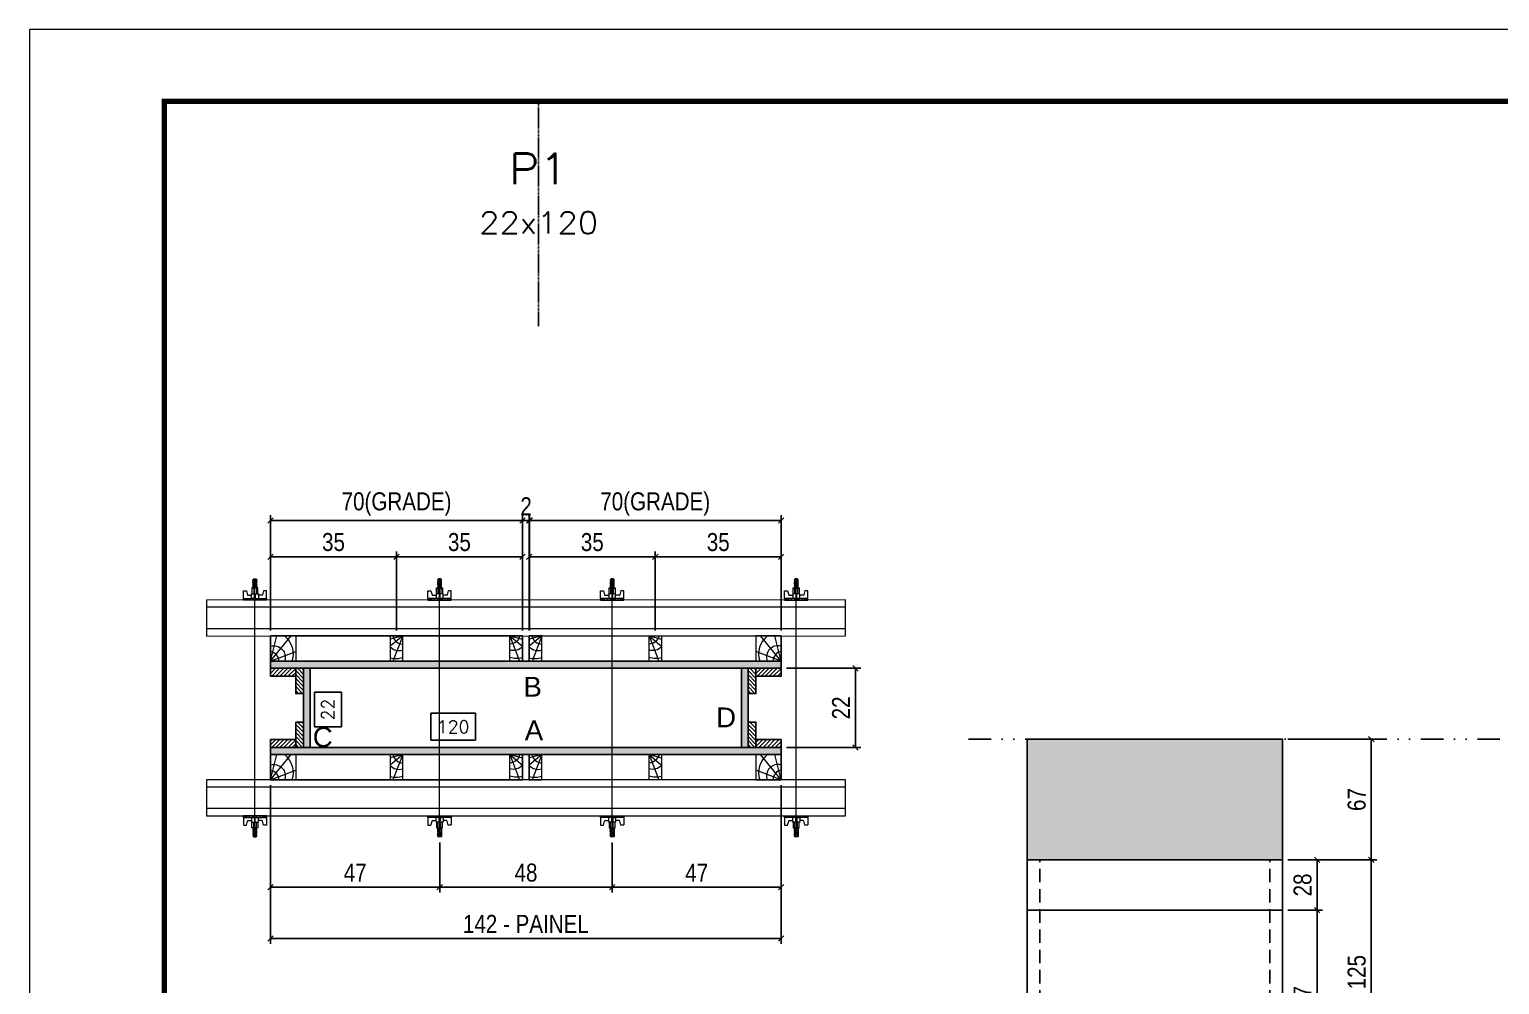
# Model space of a CAD drawing. Extents: x 14400 to 24104, y -21631 to 6985.
# Drawn here: x 16012 to 16830, y 5305 to 5836 of the extents above; entities that cross this region are included whole.
import ezdxf
from ezdxf.enums import TextEntityAlignment as Align

# ---------------------------------------------------------------- set-up
doc = ezdxf.new("R2010")
doc.units = 0
for name, pattern in [('DASHED', [0.75, 0.5, -0.25]), ('DIVIDE2', [0.625, 0.25, -0.125, 0, -0.125, 0, -0.125]), ('HIDDEN', [0.375, 0.25, -0.125])]:
    doc.linetypes.add(name, pattern=pattern)
for name, color, linetype in [('CHAPA', 1, 'Continuous'), ('COTA', 241, 'Continuous'), ('MEIO_PONT', 93, 'Continuous'), ('Nível', 160, 'Continuous'), ('Painéis', 200, 'Continuous'), ('SARR_2.2x7', 40, 'Continuous'), ('SARRAFO', 251, 'Continuous'), ('Texto de Titulo', 7, 'Continuous'), ('Texto Qtd Sarr', 242, 'Continuous'), ('TEXTO_GERAL', 7, 'Continuous')]:
    doc.layers.add(name, color=color, linetype=linetype)
for name, color, linetype, lineweight in [('Folhas', 255, 'Continuous', 9), ('Hachura', 251, 'Continuous', 9), ('Madeira', 126, 'Continuous', 18), ('Perfil Metálico', 224, 'Continuous', 18), ('SARRAFO DE PRESSAO', 251, 'DASHED', 9), ('Texto Seção', 7, 'Continuous', 15)]:
    doc.layers.add(name, color=color, linetype=linetype, lineweight=lineweight)
doc.styles.add('ARIAL', font='arial.ttf')
doc.styles.add('COTA TECNICA', font='techl___.ttf', dxfattribs={"height": 10})
doc.styles.add('COTA TECNICA 2X', font='techl___.ttf', dxfattribs={"height": 10})
doc.styles.add('ROMANS', font='romans.shx')
doc.dimstyles.new('PAINEL', dxfattribs={"dimtxt": 10, "dimasz": 3, "dimexe": 3, "dimexo": 3, "dimgap": 3, "dimtad": 1, "dimdec": 1, "dimzin": 12, "dimdsep": 46, "dimtxsty": 'COTA TECNICA', "dimblk1": 'OBLIQUE', "dimblk2": 'OBLIQUE', "dimsah": 1, "dimcen": 0.9, "dimclrd": 4, "dimclre": 4, "dimclrt": 240, "dimadec": 1, "dimazin": 3, "dimtfac": 1, "dimtdec": 1, "dimtmove": 0, "dimatfit": 3, "dimfxl": 1, "dimtolj": 1, "dimtzin": 12, "dimarcsym": 0})
doc.dimstyles.new('SECAO PILAR', dxfattribs={"dimtxt": 10, "dimasz": 3, "dimexe": 3, "dimexo": 3, "dimgap": 3, "dimtad": 1, "dimdec": 1, "dimlfac": 0.5, "dimzin": 12, "dimdsep": 46, "dimtxsty": 'COTA TECNICA 2X', "dimblk1": 'OBLIQUE', "dimblk2": 'OBLIQUE', "dimsah": 1, "dimcen": 0.9, "dimclrd": 256, "dimclre": 256, "dimclrt": 256, "dimadec": 1, "dimazin": 3, "dimtfac": 1, "dimtdec": 1, "dimtmove": 0, "dimatfit": 3, "dimfxl": 1, "dimtolj": 1, "dimtzin": 12, "dimarcsym": 0})
doc.dimstyles.new('SECÇÃO 2', dxfattribs={"dimtxt": 7, "dimasz": 6, "dimexe": 0.18, "dimexo": 2, "dimgap": -4, "dimtad": 3, "dimdec": 1, "dimlfac": 0.5, "dimzin": 12, "dimdsep": 46, "dimtxsty": 'ROMANS', "dimblk": 'ARCHTICK', "dimcen": 0.09, "dimse1": 1, "dimse2": 1, "dimsd1": 1, "dimsd2": 1, "dimclrd": 180, "dimclre": 5, "dimclrt": 1, "dimadec": 0, "dimazin": 3, "dimtfac": 1, "dimtdec": 1, "dimtofl": 0, "dimtmove": 0, "dimatfit": 3, "dimldrblk": 'ARCHTICK', "dimfxl": 1, "dimtolj": 1, "dimtzin": 0, "dimarcsym": 0})

# ---------------------------------------------------------------- blocks, each defined once
blk = doc.blocks.new('9999999999')
at = {"layer": 'Folhas'}
blk.add_lwpolyline([(98138.98, 34190.21), (99623.98, 34190.21), (99623.98, 35240.21), (98138.98, 35240.21)], close=True, dxfattribs=at)
at = {"layer": 'Folhas', "color": 30, "const_width": 3}
blk.add_lwpolyline([(98213.98, 34230.21), (99583.98, 34230.21), (99583.98, 35200.21), (98213.98, 35200.21)], close=True, dxfattribs=at)
blk = doc.blocks.new('*D599')
at = {"layer": 'COTA', "color": 180, "lineweight": -2, "transparency": 16777216}
for p, q in [((16185.53, 5467.64), (16170.53, 5467.64)), ((16170.53, 5467.64), (16170.53, 5448.31)), ((16185.53, 5448.31), (16185.53, 5467.64)), ((16170.53, 5448.31), (16185.53, 5448.31))]:
    blk.add_line(p, q, dxfattribs=at)
at = {"layer": 'Defpoints', "color": 0, "transparency": 16777216}
for p in [(16185.43, 5480.9), (16185.43, 5436.9), (16189.53, 5436.9)]:
    blk.add_point(p, dxfattribs=at)
at = {"layer": 'COTA', "color": 1, "transparency": 16777216, "insert": (16178.03, 5457.97), "char_height": 7, "attachment_point": 5, "rotation": 90, "style": 'ROMANS'}
blk.add_mtext('\\A1;22', dxfattribs=at)
blk = doc.blocks.new('_ArchTick')
at = {"color": 0, "linetype": 'ByBlock', "const_width": 0.15}
blk.add_lwpolyline([(-0.5, -0.5), (0.5, 0.5)], dxfattribs=at)
blk = doc.blocks.new('*D600')
at = {"layer": 'COTA', "color": 180, "lineweight": -2, "transparency": 16777216}
for p, q in [((16260.17, 5455.9), (16235.17, 5455.9)), ((16235.17, 5455.9), (16235.17, 5440.9)), ((16260.17, 5440.9), (16260.17, 5455.9)), ((16235.17, 5440.9), (16260.17, 5440.9))]:
    blk.add_line(p, q, dxfattribs=at)
at = {"layer": 'Defpoints', "color": 0, "transparency": 16777216}
for p in [(16168.11, 5436.9), (16408.11, 5436.9), (16408.11, 5436.9)]:
    blk.add_point(p, dxfattribs=at)
at = {"layer": 'COTA', "color": 1, "transparency": 16777216, "insert": (16247.67, 5448.4), "char_height": 7, "attachment_point": 5, "style": 'ROMANS'}
blk.add_mtext('\\A1;120', dxfattribs=at)
blk = doc.blocks.new('_Oblique')
at = {"color": 0, "linetype": 'ByBlock', "lineweight": -2}
blk.add_line((-0.5, -0.5), (0.5, 0.5), dxfattribs=at)
blk = doc.blocks.new('*D601')
at = {"layer": 'COTA', "lineweight": -2, "transparency": 16777216}
for p, q in [((16146.11, 5415.91), (16146.11, 5327.74)), ((16430.11, 5415.95), (16430.11, 5327.74)), ((16146.11, 5330.74), (16430.11, 5330.74))]:
    blk.add_line(p, q, dxfattribs=at)
at = {"layer": 'Defpoints', "color": 0, "transparency": 16777216}
for p in [(16146.11, 5418.91), (16430.11, 5418.95), (16430.11, 5330.74)]:
    blk.add_point(p, dxfattribs=at)
at = {"layer": 'COTA', "lineweight": -2, "transparency": 16777216, "xscale": 3, "yscale": 3, "zscale": 3, "rotation": 180}
blk.add_blockref('_Oblique', (16146.11, 5330.74), dxfattribs=at)
at = {"layer": 'COTA', "lineweight": -2, "transparency": 16777216, "xscale": 3, "yscale": 3, "zscale": 3}
blk.add_blockref('_Oblique', (16430.11, 5330.74), dxfattribs=at)
at = {"layer": 'COTA', "transparency": 16777216, "insert": (16288.11, 5338.81), "char_height": 10, "attachment_point": 5, "style": 'COTA TECNICA 2X'}
blk.add_mtext('\\A1;142 - PAINEL', dxfattribs=at)
blk = doc.blocks.new('*D602')
at = {"layer": 'COTA', "lineweight": -2, "transparency": 16777216}
for p, q in [((16146.11, 5415.9), (16146.11, 5356.16)), ((16240.18, 5384.13), (16240.18, 5356.16)), ((16146.11, 5359.16), (16240.18, 5359.16))]:
    blk.add_line(p, q, dxfattribs=at)
at = {"layer": 'Defpoints', "color": 0, "transparency": 16777216}
for p in [(16146.11, 5418.9), (16240.18, 5387.13), (16240.18, 5359.16)]:
    blk.add_point(p, dxfattribs=at)
at = {"layer": 'COTA', "lineweight": -2, "transparency": 16777216, "xscale": 3, "yscale": 3, "zscale": 3, "rotation": 180}
blk.add_blockref('_Oblique', (16146.11, 5359.16), dxfattribs=at)
at = {"layer": 'COTA', "lineweight": -2, "transparency": 16777216, "xscale": 3, "yscale": 3, "zscale": 3}
blk.add_blockref('_Oblique', (16240.18, 5359.16), dxfattribs=at)
at = {"layer": 'COTA', "transparency": 16777216, "insert": (16193.15, 5367.24), "char_height": 10, "attachment_point": 5, "style": 'COTA TECNICA 2X'}
blk.add_mtext('\\A1;47', dxfattribs=at)
blk = doc.blocks.new('*D603')
at = {"layer": 'COTA', "lineweight": -2, "transparency": 16777216}
for p, q in [((16430.11, 5415.9), (16430.11, 5356.16)), ((16336.18, 5384.13), (16336.18, 5356.16)), ((16336.18, 5359.16), (16430.11, 5359.16))]:
    blk.add_line(p, q, dxfattribs=at)
at = {"layer": 'Defpoints', "color": 0, "transparency": 16777216}
for p in [(16430.11, 5418.9), (16336.18, 5387.13), (16430.11, 5359.16)]:
    blk.add_point(p, dxfattribs=at)
at = {"layer": 'COTA', "lineweight": -2, "transparency": 16777216, "xscale": 3, "yscale": 3, "zscale": 3, "rotation": 180}
blk.add_blockref('_Oblique', (16336.18, 5359.16), dxfattribs=at)
at = {"layer": 'COTA', "lineweight": -2, "transparency": 16777216, "xscale": 3, "yscale": 3, "zscale": 3}
blk.add_blockref('_Oblique', (16430.11, 5359.16), dxfattribs=at)
at = {"layer": 'COTA', "transparency": 16777216, "insert": (16383.15, 5367.24), "char_height": 10, "attachment_point": 5, "style": 'COTA TECNICA 2X'}
blk.add_mtext('\\A1;47', dxfattribs=at)
blk = doc.blocks.new('C')
at = {"layer": 'Hachura', "color": 0}
for p, q in [((0, 3.22), (0, -3.22)), ((0.45, 3.22), (0, 3.22)), ((0.46, 3.16), (0, 3.16)), ((0.46, 3.05), (0, 3.05)), ((0.46, 2.88), (0, 2.88)), ((0, 2.75), (0, -1.16)), ((0.46, 2.65), (0, 2.65)), ((0.46, 2.23), (0, 2.23)), ((0.46, 1.51), (0, 1.51)), ((0.39, 0.49), (0.17, 0.49)), ((0.45, -3.23), (0.45, 3.22)), ((0.45, 3.22), (2.58, 3.22)), ((1.74, 0.97), (0.45, 0.97)), ((1.45, 0.1), (0.45, 0.1)), ((1.35, 1.94), (1.35, 0.96)), ((2.58, 2.39), (1.47, 2.09)), ((1.74, -0.97), (1.74, 0.97)), ((1.74, 0.97), (1.74, 0.84)), ((1.74, 0.97), (1.74, 0.84)), ((1.74, 0.84), (3.35, 0.84)), ((3.35, 0.45), (1.74, 0.45)), ((2.58, 3.22), (2.58, 2.39)), ((3.32, 0.84), (3.32, -0.84)), ((3.35, 0.84), (3.35, -0.84)), ((3.68, 0.45), (3.35, 0.45)), ((3.84, -0.52), (3.35, 0.45)), ((3.35, 0.06), (3.67, -0.57)), ((3.68, 0.45), (4.16, -0.52)), ((3.72, 0.5), (4.25, -0.57)), ((4.37, -0.55), (3.83, 0.53)), ((4.15, 0.45), (3.93, 0.45)), ((4.42, -0.52), (3.93, 0.45)), ((4.15, 0.45), (4.26, 0.45)), ((4.26, 0.45), (4.74, -0.52)), ((4.3, 0.5), (4.83, -0.57)), ((4.95, -0.55), (4.41, 0.53)), ((4.51, 0.45), (4.84, 0.45)), ((5, -0.52), (4.51, 0.45)), ((4.84, 0.45), (5.32, -0.52)), ((4.88, 0.5), (5.41, -0.57)), ((5.53, -0.55), (4.99, 0.53)), ((5.58, -0.52), (5.09, 0.45)), ((5.42, 0.45), (5.09, 0.45)), ((5.58, -0.52), (5.09, 0.45)), ((5.42, 0.45), (5.74, -0.19)), ((5.46, 0.5), (5.74, -0.07)), ((5.74, 0.19), (5.57, 0.53)), ((5.74, 0.32), (5.68, 0.45)), ((5.68, 0.45), (5.74, 0.45)), ((5.74, 0.45), (5.9, 0.29)), ((5.74, 0.45), (5.74, -0.52)), ((5.9, -0.36), (5.9, 0.29)), ((0.45, 0), (0, 0)), ((0.46, -1.52), (0, -1.52)), ((0.46, -2.23), (0, -2.23)), ((0.46, -2.65), (0, -2.65)), ((0.46, -2.88), (0, -2.88)), ((0.46, -3.05), (0, -3.05)), ((0.46, -3.16), (0, -3.16)), ((0, -3.22), (2.57, -3.22)), ((0.08, -0.48), (0.29, -0.48)), ((0.29, -0.48), (0.4, -0.48)), ((0.45, 0), (0.45, -0.97)), ((0.45, -0.16), (1.45, -0.16)), ((0.45, -0.65), (0.45, -0.32)), ((0.45, -3.23), (0.45, -0.65)), ((0.45, -0.97), (1.74, -0.97)), ((1.35, -1.94), (1.35, -0.97)), ((2.58, -2.39), (1.47, -2.1)), ((3.35, -0.32), (1.74, -0.32)), ((3.35, -0.84), (1.74, -0.84)), ((2.58, -3.23), (2.58, -2.39)), ((3.35, -0.07), (3.58, -0.52)), ((3.35, -0.52), (3.58, -0.52)), ((3.84, -0.52), (4.16, -0.52)), ((4.42, -0.52), (4.74, -0.52)), ((4.63, -0.52), (4.74, -0.52)), ((5, -0.52), (5.32, -0.52)), ((5.58, -0.52), (5.74, -0.52)), ((5.74, -0.52), (5.9, -0.36)), ((5.74, -0.52), (5.74, -0.52))]:
    blk.add_line(p, q, dxfattribs=at)
for centre, radius, start, end in [((1.52, 1.94), 0.161, 104.7436, 180), ((1.44, -0.03), 0.129, 272.695, 87.305), ((3.81, 0.39), 0.143, 25.5688, 154.4312), ((4.39, 0.39), 0.143, 25.5688, 154.4312), ((4.97, 0.39), 0.143, 25.5688, 154.4312), ((5.55, 0.39), 0.143, 25.5688, 154.4312), ((0.17, -0.37), 0.174, 221.744, 317.8592), ((1.52, -1.94), 0.161, 180, 255.2564), ((3.71, -0.4), 0.174, 222.1408, 318.256), ((4.29, -0.4), 0.174, 222.1408, 318.256), ((4.87, -0.4), 0.174, 222.1408, 318.256), ((5.45, -0.4), 0.174, 222.1408, 318.256), ((5.61, -0.4), 0.174, 317.8592, 318.256)]:
    blk.add_arc(centre, radius, start, end, dxfattribs=at)
blk = doc.blocks.new('*D604')
at = {"layer": 'COTA', "lineweight": -2, "transparency": 16777216}
for p, q in [((16240.18, 5384.13), (16240.18, 5356.16)), ((16336.18, 5384.13), (16336.18, 5356.16)), ((16240.18, 5359.16), (16336.18, 5359.16))]:
    blk.add_line(p, q, dxfattribs=at)
at = {"layer": 'Defpoints', "color": 0, "transparency": 16777216}
for p in [(16240.18, 5387.13), (16336.18, 5387.13), (16336.18, 5359.16)]:
    blk.add_point(p, dxfattribs=at)
at = {"layer": 'COTA', "lineweight": -2, "transparency": 16777216, "xscale": 3, "yscale": 3, "zscale": 3, "rotation": 180}
blk.add_blockref('_Oblique', (16240.18, 5359.16), dxfattribs=at)
at = {"layer": 'COTA', "lineweight": -2, "transparency": 16777216, "xscale": 3, "yscale": 3, "zscale": 3}
blk.add_blockref('_Oblique', (16336.18, 5359.16), dxfattribs=at)
at = {"layer": 'COTA', "transparency": 16777216, "insert": (16288.18, 5367.26), "char_height": 10, "attachment_point": 5, "style": 'COTA TECNICA 2X'}
blk.add_mtext('\\A1;48', dxfattribs=at)
blk = doc.blocks.new('*D605')
at = {"layer": 'COTA', "lineweight": -2, "transparency": 16777216}
for p, q in [((16290.01, 5501.9), (16290.01, 5545.83)), ((16360.11, 5501.9), (16360.11, 5545.83)), ((16290.01, 5542.83), (16360.11, 5542.83))]:
    blk.add_line(p, q, dxfattribs=at)
at = {"layer": 'Defpoints', "color": 0, "transparency": 16777216}
for p in [(16360.11, 5542.83), (16290.01, 5498.9), (16360.11, 5498.9)]:
    blk.add_point(p, dxfattribs=at)
at = {"layer": 'COTA', "lineweight": -2, "transparency": 16777216, "xscale": 3, "yscale": 3, "zscale": 3, "rotation": 180}
blk.add_blockref('_Oblique', (16290.01, 5542.83), dxfattribs=at)
at = {"layer": 'COTA', "lineweight": -2, "transparency": 16777216, "xscale": 3, "yscale": 3, "zscale": 3}
blk.add_blockref('_Oblique', (16360.11, 5542.83), dxfattribs=at)
at = {"layer": 'COTA', "transparency": 16777216, "insert": (16325.06, 5551.05), "char_height": 10, "attachment_point": 5, "style": 'COTA TECNICA 2X'}
blk.add_mtext('\\A1;35', dxfattribs=at)
blk = doc.blocks.new('*D606')
at = {"layer": 'COTA', "lineweight": -2, "transparency": 16777216}
for p, q in [((16360.11, 5501.9), (16360.11, 5545.83)), ((16430.11, 5501.9), (16430.11, 5545.83)), ((16360.11, 5542.83), (16430.11, 5542.83))]:
    blk.add_line(p, q, dxfattribs=at)
at = {"layer": 'Defpoints', "color": 0, "transparency": 16777216}
for p in [(16430.11, 5542.83), (16360.11, 5498.9), (16430.11, 5498.9)]:
    blk.add_point(p, dxfattribs=at)
at = {"layer": 'COTA', "lineweight": -2, "transparency": 16777216, "xscale": 3, "yscale": 3, "zscale": 3, "rotation": 180}
blk.add_blockref('_Oblique', (16360.11, 5542.83), dxfattribs=at)
at = {"layer": 'COTA', "lineweight": -2, "transparency": 16777216, "xscale": 3, "yscale": 3, "zscale": 3}
blk.add_blockref('_Oblique', (16430.11, 5542.83), dxfattribs=at)
at = {"layer": 'COTA', "transparency": 16777216, "insert": (16395.11, 5551.05), "char_height": 10, "attachment_point": 5, "style": 'COTA TECNICA 2X'}
blk.add_mtext('\\A1;35', dxfattribs=at)
blk = doc.blocks.new('*D607')
at = {"layer": 'COTA', "lineweight": -2, "transparency": 16777216}
for p, q in [((16290.01, 5501.9), (16290.01, 5566.02)), ((16430.11, 5563.02), (16290.01, 5563.02)), ((16430.11, 5501.9), (16430.11, 5566.02))]:
    blk.add_line(p, q, dxfattribs=at)
at = {"layer": 'Defpoints', "color": 0, "transparency": 16777216}
for p in [(16290.01, 5563.02), (16290.01, 5498.9), (16430.11, 5498.9)]:
    blk.add_point(p, dxfattribs=at)
at = {"layer": 'COTA', "lineweight": -2, "transparency": 16777216, "xscale": 3, "yscale": 3, "zscale": 3, "rotation": 180}
blk.add_blockref('_Oblique', (16290.01, 5563.02), dxfattribs=at)
at = {"layer": 'COTA', "lineweight": -2, "transparency": 16777216, "xscale": 3, "yscale": 3, "zscale": 3}
blk.add_blockref('_Oblique', (16430.11, 5563.02), dxfattribs=at)
at = {"layer": 'COTA', "transparency": 16777216, "insert": (16360.06, 5572.24), "char_height": 10, "attachment_point": 5, "style": 'COTA TECNICA 2X'}
blk.add_mtext('\\A1;70(GRADE)', dxfattribs=at)
blk = doc.blocks.new('*D608')
at = {"layer": 'COTA', "lineweight": -2, "transparency": 16777216}
for p, q in [((16433.12, 5480.9), (16474.42, 5480.9)), ((16471.42, 5436.9), (16471.42, 5480.9)), ((16433.11, 5436.9), (16474.42, 5436.9))]:
    blk.add_line(p, q, dxfattribs=at)
at = {"layer": 'Defpoints', "color": 0, "transparency": 16777216}
for p in [(16430.12, 5480.9), (16471.42, 5480.9), (16430.11, 5436.9)]:
    blk.add_point(p, dxfattribs=at)
at = {"layer": 'COTA', "lineweight": -2, "transparency": 16777216, "xscale": 3, "yscale": 3, "zscale": 3}
for p, rotation in [((16471.42, 5480.9), 90), ((16471.42, 5436.9), 270)]:
    blk.add_blockref('_Oblique', p, dxfattribs=dict(at, rotation=rotation))
at = {"layer": 'COTA', "transparency": 16777216, "insert": (16463.42, 5458.9), "char_height": 10, "attachment_point": 5, "rotation": 90, "style": 'COTA TECNICA 2X'}
blk.add_mtext('\\A1;22', dxfattribs=at)
blk = doc.blocks.new('PONTALETE')
at = {"layer": 'Madeira'}
for q in [(2.71, 7), (7, 5.76), (7, 1.74)]:
    blk.add_line((0, 0), q, dxfattribs=at)
blk.add_lwpolyline([(0, 0), (7, 0), (7, 7), (0, 7)], close=True, dxfattribs=at)
for centre, radius, start, end in [((2.04, 0.06), 6.23, 37.2818, 109.0913), ((1.09, 0.9), 3.19, 343.603, 109.9847), ((-0.21, -0.78), 3.09, 14.6322, 86.0383)]:
    blk.add_arc(centre, radius, start, end, dxfattribs=at)
blk = doc.blocks.new('MEIO PONTALETE')
at = {"layer": 'Madeira'}
for q in [(2.71, 7), (3.5, 2.88), (3.5, 0.87)]:
    blk.add_line((0, 0), q, dxfattribs=at)
blk.add_lwpolyline([(0, 0), (3.5, 0), (3.5, 7), (0, 7)], close=True, dxfattribs=at)
for centre, radius, start, end in [((2.04, 0.06), 6.23, 76.4499, 109.0913), ((1.09, 0.9), 3.19, 40.9063, 109.9847), ((-0.21, -0.78), 3.09, 14.6322, 86.0383)]:
    blk.add_arc(centre, radius, start, end, dxfattribs=at)
blk = doc.blocks.new('titulo1')
at = {"layer": 'Defpoints', "color": 252, "linetype": 'HIDDEN', "ltscale": 2}
blk.add_line((0, 0), (0, 125), dxfattribs=at)
at = {"layer": 'Defpoints', "style": 'ROMANS', "oblique": 15}
blk.add_attdef('FOLHA', text='', height=10, dxfattribs=at).set_placement((0, 15.58), align=Align.MIDDLE_CENTER)
at = {"layer": 'Texto Qtd Sarr', "color": 3, "style": 'ROMANS', "oblique": 15}
for tag, height, p in [('TITULO', 17, (0, 71.45)), ('SEÇÃO', 12, (0, 41.55))]:
    blk.add_attdef(tag, text='', height=height, dxfattribs=at).set_placement(p, align=Align.MIDDLE_CENTER)
blk = doc.blocks.new('*D609')
at = {"layer": 'COTA', "lineweight": -2, "transparency": 16777216}
for p, q in [((16216.11, 5501.9), (16216.11, 5545.83)), ((16286.21, 5501.9), (16286.21, 5545.83)), ((16286.21, 5542.83), (16216.11, 5542.83))]:
    blk.add_line(p, q, dxfattribs=at)
at = {"layer": 'Defpoints', "color": 0, "transparency": 16777216}
for p in [(16216.11, 5542.83), (16216.11, 5498.9), (16286.21, 5498.9)]:
    blk.add_point(p, dxfattribs=at)
at = {"layer": 'COTA', "lineweight": -2, "transparency": 16777216, "xscale": 3, "yscale": 3, "zscale": 3, "rotation": 180}
blk.add_blockref('_Oblique', (16216.11, 5542.83), dxfattribs=at)
at = {"layer": 'COTA', "lineweight": -2, "transparency": 16777216, "xscale": 3, "yscale": 3, "zscale": 3}
blk.add_blockref('_Oblique', (16286.21, 5542.83), dxfattribs=at)
at = {"layer": 'COTA', "transparency": 16777216, "insert": (16251.16, 5551.05), "char_height": 10, "attachment_point": 5, "style": 'COTA TECNICA 2X'}
blk.add_mtext('\\A1;35', dxfattribs=at)
blk = doc.blocks.new('*D610')
at = {"layer": 'COTA', "lineweight": -2, "transparency": 16777216}
for p, q in [((16146.11, 5501.9), (16146.11, 5545.83)), ((16216.11, 5501.9), (16216.11, 5545.83)), ((16216.11, 5542.83), (16146.11, 5542.83))]:
    blk.add_line(p, q, dxfattribs=at)
at = {"layer": 'Defpoints', "color": 0, "transparency": 16777216}
for p in [(16146.11, 5542.83), (16146.11, 5498.9), (16216.11, 5498.9)]:
    blk.add_point(p, dxfattribs=at)
at = {"layer": 'COTA', "lineweight": -2, "transparency": 16777216, "xscale": 3, "yscale": 3, "zscale": 3, "rotation": 180}
blk.add_blockref('_Oblique', (16146.11, 5542.83), dxfattribs=at)
at = {"layer": 'COTA', "lineweight": -2, "transparency": 16777216, "xscale": 3, "yscale": 3, "zscale": 3}
blk.add_blockref('_Oblique', (16216.11, 5542.83), dxfattribs=at)
at = {"layer": 'COTA', "transparency": 16777216, "insert": (16181.11, 5551.05), "char_height": 10, "attachment_point": 5, "style": 'COTA TECNICA 2X'}
blk.add_mtext('\\A1;35', dxfattribs=at)
blk = doc.blocks.new('*D611')
at = {"layer": 'COTA', "lineweight": -2, "transparency": 16777216}
for p, q in [((16146.12, 5501.9), (16146.12, 5566.02)), ((16146.12, 5563.02), (16286.21, 5563.02)), ((16286.21, 5501.9), (16286.21, 5566.02))]:
    blk.add_line(p, q, dxfattribs=at)
at = {"layer": 'Defpoints', "color": 0, "transparency": 16777216}
for p in [(16286.21, 5563.02), (16146.12, 5498.9), (16286.21, 5498.9)]:
    blk.add_point(p, dxfattribs=at)
at = {"layer": 'COTA', "lineweight": -2, "transparency": 16777216, "xscale": 3, "yscale": 3, "zscale": 3, "rotation": 180}
blk.add_blockref('_Oblique', (16146.12, 5563.02), dxfattribs=at)
at = {"layer": 'COTA', "lineweight": -2, "transparency": 16777216, "xscale": 3, "yscale": 3, "zscale": 3}
blk.add_blockref('_Oblique', (16286.21, 5563.02), dxfattribs=at)
at = {"layer": 'COTA', "transparency": 16777216, "insert": (16216.17, 5572.24), "char_height": 10, "attachment_point": 5, "style": 'COTA TECNICA 2X'}
blk.add_mtext('\\A1;70(GRADE)', dxfattribs=at)
blk = doc.blocks.new('*D620')
at = {"layer": 'COTA', "lineweight": -2, "transparency": 16777216}
for p, q in [((16286.21, 5563.02), (16283.21, 5563.02)), ((16286.21, 5501.9), (16286.21, 5566.02)), ((16286.21, 5563.02), (16290.21, 5563.02)), ((16290.21, 5501.9), (16290.21, 5566.02)), ((16290.21, 5563.02), (16293.21, 5563.02))]:
    blk.add_line(p, q, dxfattribs=at)
at = {"layer": 'Defpoints', "color": 0, "transparency": 16777216}
for p in [(16290.21, 5563.02), (16286.21, 5498.9), (16290.21, 5498.9)]:
    blk.add_point(p, dxfattribs=at)
at = {"layer": 'COTA', "lineweight": -2, "transparency": 16777216, "xscale": 3, "yscale": 3, "zscale": 3}
blk.add_blockref('_Oblique', (16286.21, 5563.02), dxfattribs=at)
at = {"layer": 'COTA', "lineweight": -2, "transparency": 16777216, "xscale": 3, "yscale": 3, "zscale": 3, "rotation": 180}
blk.add_blockref('_Oblique', (16290.21, 5563.02), dxfattribs=at)
at = {"layer": 'COTA', "transparency": 16777216, "insert": (16288.21, 5571.02), "char_height": 10, "attachment_point": 5, "style": 'COTA TECNICA 2X'}
blk.add_mtext('\\A1;2', dxfattribs=at)
blk = doc.blocks.new('*D623')
at = {"layer": 'COTA', "color": 4, "lineweight": -2, "transparency": 16777216}
for p, q in [((16712.01, 5374.44), (16761.37, 5374.44)), ((16758.37, 5249.44), (16758.37, 5374.44)), ((16712.01, 5249.44), (16761.37, 5249.44))]:
    blk.add_line(p, q, dxfattribs=at)
at = {"layer": 'Defpoints', "color": 0, "transparency": 16777216}
for p in [(16709.01, 5374.44), (16758.37, 5374.44), (16709.01, 5249.44)]:
    blk.add_point(p, dxfattribs=at)
at = {"layer": 'COTA', "color": 4, "lineweight": -2, "transparency": 16777216, "xscale": 3, "yscale": 3, "zscale": 3}
for p, rotation in [((16758.37, 5374.44), 90), ((16758.37, 5249.44), 270)]:
    blk.add_blockref('_Oblique', p, dxfattribs=dict(at, rotation=rotation))
at = {"layer": 'COTA', "color": 240, "transparency": 16777216, "insert": (16750.26, 5311.94), "char_height": 10, "attachment_point": 5, "rotation": 90, "style": 'COTA TECNICA'}
blk.add_mtext('\\A1;125', dxfattribs=at)
blk = doc.blocks.new('*D624')
at = {"layer": 'COTA', "color": 4, "lineweight": -2, "transparency": 16777216}
for p, q in [((16712.01, 5346.44), (16731.26, 5346.44)), ((16728.26, 5249.44), (16728.26, 5346.44)), ((16712.01, 5249.44), (16731.26, 5249.44))]:
    blk.add_line(p, q, dxfattribs=at)
at = {"layer": 'Defpoints', "color": 0, "transparency": 16777216}
for p in [(16709.01, 5346.44), (16728.26, 5346.44), (16709.01, 5249.44)]:
    blk.add_point(p, dxfattribs=at)
at = {"layer": 'COTA', "color": 4, "lineweight": -2, "transparency": 16777216, "xscale": 3, "yscale": 3, "zscale": 3}
for p, rotation in [((16728.26, 5346.44), 90), ((16728.26, 5249.44), 270)]:
    blk.add_blockref('_Oblique', p, dxfattribs=dict(at, rotation=rotation))
at = {"layer": 'COTA', "color": 240, "transparency": 16777216, "insert": (16720.16, 5297.94), "char_height": 10, "attachment_point": 5, "rotation": 90, "style": 'COTA TECNICA'}
blk.add_mtext('\\A1;97', dxfattribs=at)
blk = doc.blocks.new('*D625')
at = {"layer": 'COTA', "color": 4, "lineweight": -2, "transparency": 16777216}
for p, q in [((16712.01, 5374.44), (16731.26, 5374.44)), ((16728.26, 5346.44), (16728.26, 5374.44)), ((16712.01, 5346.44), (16731.26, 5346.44))]:
    blk.add_line(p, q, dxfattribs=at)
at = {"layer": 'Defpoints', "color": 0, "transparency": 16777216}
for p in [(16709.01, 5374.44), (16728.26, 5374.44), (16709.01, 5346.44)]:
    blk.add_point(p, dxfattribs=at)
at = {"layer": 'COTA', "color": 4, "lineweight": -2, "transparency": 16777216, "xscale": 3, "yscale": 3, "zscale": 3}
for p, rotation in [((16728.26, 5374.44), 90), ((16728.26, 5346.44), 270)]:
    blk.add_blockref('_Oblique', p, dxfattribs=dict(at, rotation=rotation))
at = {"layer": 'COTA', "color": 240, "transparency": 16777216, "insert": (16720.17, 5360.44), "char_height": 10, "attachment_point": 5, "rotation": 90, "style": 'COTA TECNICA'}
blk.add_mtext('\\A1;28', dxfattribs=at)
blk = doc.blocks.new('*D626')
at = {"layer": 'COTA', "color": 4, "lineweight": -2, "transparency": 16777216}
for p, q in [((16712.01, 5441.44), (16761.37, 5441.44)), ((16758.37, 5374.44), (16758.37, 5441.44)), ((16712.01, 5374.44), (16761.37, 5374.44))]:
    blk.add_line(p, q, dxfattribs=at)
at = {"layer": 'Defpoints', "color": 0, "transparency": 16777216}
for p in [(16709.01, 5441.44), (16758.37, 5441.44), (16709.01, 5374.44)]:
    blk.add_point(p, dxfattribs=at)
at = {"layer": 'COTA', "color": 4, "lineweight": -2, "transparency": 16777216, "xscale": 3, "yscale": 3, "zscale": 3}
for p, rotation in [((16758.37, 5441.44), 90), ((16758.37, 5374.44), 270)]:
    blk.add_blockref('_Oblique', p, dxfattribs=dict(at, rotation=rotation))
at = {"layer": 'COTA', "color": 240, "transparency": 16777216, "insert": (16750.27, 5407.94), "char_height": 10, "attachment_point": 5, "rotation": 90, "style": 'COTA TECNICA'}
blk.add_mtext('\\A1;67', dxfattribs=at)

msp = doc.modelspace()

# ---------------------------------------------------------------- hatches: boundary and pattern name
at = {"layer": 'COTA'}
h = msp.add_hatch(dxfattribs=at)
h.set_pattern_fill('AR-CONC', color=256, scale=0.03)
h.set_pattern_definition([(50, (-7, 0), (5.4655401, -0.4781726), [0.5715, -6.2865]), (355, (-7, 0), (-1.0573026, 5.7317054), [0.4572, -5.0292175]), (100.451445, (-6.5445, -0.04), (4.4082374, 5.2535326), [0.4857003, -5.3427073]), (46.1842, (-7, 1.524), (8.1323712, -1.2612698), [0.85725, -9.42975]), (96.63556, (-6.322, 1.419), (7.122124, 7.4227837), [0.7285507, -8.0140682]), (351.18415, (-7, 1.524), (7.122124, 7.4227837), [0.685799, -7.543792]), (21, (-6.238, 1.143), (4.5484317, -3.067956), [0.5715, -6.2865]), (326, (-6.238, 1.143), (1.8540609, 5.525639), [0.4572, -5.0292]), (71.451445, (-5.859, 0.8873), (6.4024926, 2.457683), [0.4857003, -5.3426981]), (37.5, (-7, 0), (0.0926581, 2.53665117), [0, -4.96824, 0, -5.1054, 0, -5.04825]), (7.5, (-7, 0), (2.00458988, 3.00541724), [0, -2.91084, 0, -4.85394, 0, -1.92405]), (327.5, (-8.6993, 0), (4.06771786, -0.17186232), [0, -1.905, 0, -5.9436, 0, -7.8867]), (317.5, (-9.4613, 0), (4.44387544, 0.7627947), [0, -2.4765, 0, -3.94716, 0, -5.6007])])
h.paths.add_polyline_path([(16709.01, 5441.44), (16567.01, 5441.44), (16567.01, 5374.44), (16709.01, 5374.44)])
at = {"layer": 'Hachura'}
h = msp.add_hatch(color=256, dxfattribs=at)
h.dxf.hatch_style = 1
h.paths.add_polyline_path([(16430.11, 5480.9), (16430.11, 5484.9), (16146.11, 5484.9), (16146.11, 5480.9)])
h = msp.add_hatch(dxfattribs=at)
h.set_pattern_fill('ANSI31', color=256, scale=0.5, angle=180, style=0)
h.set_pattern_definition([(225, (7022.1627, -17448.508), (1.12253202, -1.12253202), [])])
h.paths.add_polyline_path([(16160.11, 5480.9), (16160.11, 5476.5), (16146.11, 5476.5), (16146.11, 5480.9)])
h = msp.add_hatch(dxfattribs=at)
h.set_pattern_fill('ANSI31', color=256, scale=0.5, angle=270, style=0)
h.set_pattern_definition([(315, (39055.9227, -4022.0517), (1.12253202, 1.12253202), [])])
h.paths.add_polyline_path([(16164.51, 5466.9), (16160.11, 5466.9), (16160.11, 5480.9), (16164.51, 5480.9)])
h = msp.add_hatch(color=256, dxfattribs=at)
h.dxf.hatch_style = 1
h.paths.add_polyline_path([(16164.51, 5436.9), (16168.11, 5436.9), (16168.11, 5480.9), (16164.51, 5480.9)])
h = msp.add_hatch(color=256, dxfattribs=at)
h.dxf.hatch_style = 1
h.paths.add_polyline_path([(16408.11, 5436.9), (16411.71, 5436.9), (16411.71, 5480.9), (16408.11, 5480.9)])
h = msp.add_hatch(dxfattribs=at)
h.set_pattern_fill('ANSI31', color=256, scale=0.5, angle=270, style=0)
h.set_pattern_definition([(315, (39307.5227, -4022.0517), (1.12253202, 1.12253202), [])])
h.paths.add_polyline_path([(16416.11, 5466.9), (16411.71, 5466.9), (16411.71, 5480.9), (16416.11, 5480.9)])
h = msp.add_hatch(dxfattribs=at)
h.set_pattern_fill('ANSI31', color=256, scale=0.5, angle=180, style=0)
h.set_pattern_definition([(225, (7292.1627, -17448.508), (1.12253202, -1.12253202), [])])
h.paths.add_polyline_path([(16430.11, 5480.9), (16430.11, 5476.5), (16416.11, 5476.5), (16416.11, 5480.9)])
h = msp.add_hatch(dxfattribs=at)
h.set_pattern_fill('ANSI31', color=256, scale=0.5, angle=270, style=0)
h.set_pattern_definition([(315, (39055.9227, -4052.0517), (1.12253202, 1.12253202), [])])
h.paths.add_polyline_path([(16164.51, 5436.9), (16160.11, 5436.9), (16160.11, 5450.9), (16164.51, 5450.9)])
h = msp.add_hatch(dxfattribs=at)
h.set_pattern_fill('ANSI31', color=256, scale=0.5, angle=270, style=0)
h.set_pattern_definition([(315, (39307.5227, -4052.0517), (1.12253202, 1.12253202), [])])
h.paths.add_polyline_path([(16416.11, 5436.9), (16411.71, 5436.9), (16411.71, 5450.9), (16416.11, 5450.9)])
h = msp.add_hatch(dxfattribs=at)
h.set_pattern_fill('ANSI31', color=256, scale=0.5, angle=180, style=0)
h.set_pattern_definition([(225, (7022.1627, -17454.508), (1.12253202, -1.12253202), [])])
h.paths.add_polyline_path([(16160.11, 5436.9), (16160.11, 5441.3), (16146.11, 5441.3), (16146.11, 5436.9)])
h = msp.add_hatch(dxfattribs=at)
h.set_pattern_fill('ANSI31', color=256, scale=0.5, angle=180, style=0)
h.set_pattern_definition([(225, (6927.1627, -17454.508), (1.12253202, -1.12253202), [])])
h.paths.add_polyline_path([(16416.11, 5436.9), (16416.11, 5441.3), (16430.11, 5441.3), (16430.11, 5436.9)])
h = msp.add_hatch(color=256, dxfattribs=at)
h.dxf.hatch_style = 1
h.paths.add_polyline_path([(16430.11, 5436.9), (16430.11, 5432.9), (16146.11, 5432.9), (16146.11, 5436.9)])

# ---------------------------------------------------------------- linework, layer by layer
at = {"layer": 'CHAPA'}
for points in [[(16430.11, 5480.9), (16430.11, 5484.9), (16146.11, 5484.9), (16146.11, 5480.9)], [(16164.51, 5436.9), (16168.11, 5436.9), (16168.11, 5480.9), (16164.51, 5480.9)], [(16408.11, 5436.9), (16411.71, 5436.9), (16411.71, 5480.9), (16408.11, 5480.9)], [(16430.11, 5436.9), (16430.11, 5432.9), (16146.11, 5432.9), (16146.11, 5436.9)]]:
    msp.add_lwpolyline(points, close=True, dxfattribs=at)
at = {"layer": 'COTA'}
msp.add_lwpolyline([(16567.01, 5374.44), (16709.01, 5374.44), (16709.01, 5441.44), (16567.01, 5441.44)], close=True, dxfattribs=at)
at = {"layer": 'Hachura'}
for p, q in [((16137.43, 5388.13), (16137.43, 5525.87)), ((16240.11, 5388.13), (16240.12, 5525.87)), ((16336.11, 5388.13), (16336.12, 5525.87)), ((16438.5, 5388.13), (16438.5, 5525.87))]:
    msp.add_line(p, q, dxfattribs=at)
at = {"layer": 'Madeira'}
for points in [[(16286.21, 5484.9), (16286.21, 5498.9), (16146.11, 5498.9), (16146.11, 5484.9)], [(16290.01, 5484.9), (16290.01, 5498.9), (16430.11, 5498.9), (16430.11, 5484.9)], [(16286.21, 5418.9), (16286.21, 5432.9), (16146.11, 5432.9), (16146.11, 5418.9)], [(16290.01, 5418.9), (16290.01, 5432.9), (16430.11, 5432.9), (16430.11, 5418.9)]]:
    msp.add_lwpolyline(points, close=True, dxfattribs=at)
at = {"layer": 'Nível', "color": 4, "linetype": 'DIVIDE2', "ltscale": 50}
msp.add_line((16534.36, 5441.44), (17456.97, 5441.44), dxfattribs=at)
at = {"layer": 'Painéis'}
for p, q in [((16567.01, 5374.44), (16567.01, 5127.44)), ((16709.01, 5374.44), (16567.01, 5374.44)), ((16709.01, 5127.44), (16709.01, 5374.44)), ((16709.01, 5346.44), (16567.01, 5346.44))]:
    msp.add_line(p, q, dxfattribs=at)
at = {"layer": 'Perfil Metálico'}
for p, q in [((16465.83, 5514.84), (16110.4, 5514.84)), ((16465.83, 5502.84), (16110.4, 5502.84)), ((16465.83, 5414.9), (16110.4, 5414.9)), ((16465.83, 5402.9), (16110.4, 5402.9))]:
    msp.add_line(p, q, dxfattribs=at)
for points in [[(16465.83, 5498.9), (16465.83, 5518.9), (16110.4, 5518.84), (16110.4, 5498.84)], [(16110.4, 5418.9), (16110.4, 5398.9), (16465.83, 5398.96), (16465.83, 5418.96)]]:
    msp.add_lwpolyline(points, close=True, dxfattribs=at)
at = {"layer": 'SARR_2.2x7', "linetype": 'HIDDEN', "ltscale": 30}
for p, q in [((16574.01, 5249.44), (16574.01, 5374.44)), ((16702.01, 5249.44), (16702.01, 5374.44))]:
    msp.add_line(p, q, dxfattribs=at)
at = {"layer": 'SARRAFO'}
for points in [[(16160.11, 5480.9), (16146.11, 5480.9), (16146.11, 5476.5), (16160.11, 5476.5)], [(16416.11, 5476.5), (16430.11, 5476.5), (16430.11, 5480.9), (16416.11, 5480.9)], [(16160.11, 5436.9), (16146.11, 5436.9), (16146.11, 5441.3), (16160.11, 5441.3)], [(16416.11, 5436.9), (16430.11, 5436.9), (16430.11, 5441.3), (16416.11, 5441.3)]]:
    msp.add_lwpolyline(points, dxfattribs=at)
for points in [[(16160.11, 5480.9), (16160.11, 5466.9), (16164.51, 5466.9), (16164.51, 5480.9)], [(16411.71, 5480.9), (16411.71, 5466.9), (16416.11, 5466.9), (16416.11, 5480.9)], [(16160.11, 5450.9), (16160.11, 5436.9), (16164.51, 5436.9), (16164.51, 5450.9)], [(16411.71, 5450.9), (16411.71, 5436.9), (16416.11, 5436.9), (16416.11, 5450.9)]]:
    msp.add_lwpolyline(points, close=True, dxfattribs=at)

# ---------------------------------------------------------------- block references
at = {"layer": 'Hachura', "linetype": 'Continuous', "yscale": 2, "zscale": 2}
for p, xscale, rotation in [((16137.43, 5518.87), -2, 270), ((16240.11, 5518.87), 2, 90.00000000000001), ((16336.11, 5518.87), 2, 90.00000000000001), ((16438.49, 5518.87), 2, 90.00000000000001), ((16137.43, 5398.93), 2, 270), ((16240.11, 5398.93), -2, 90), ((16336.11, 5398.93), -2, 90), ((16438.5, 5398.93), -2, 90)]:
    msp.add_blockref('C', p, dxfattribs=dict(at, xscale=xscale, rotation=rotation))
at = {"layer": 'MEIO_PONT'}
for name, p, xscale, yscale, zscale, rotation in [('PONTALETE', (16146.11, 5484.9), -2, 2, 2, 270), ('MEIO PONTALETE', (16219.61, 5498.9), 1.999999997962732, 1.999999997962732, 1.999999997962732, 180), ('MEIO PONTALETE', (16279.21, 5498.9), -1.999999997962732, 1.999999997962732, 1.999999997962732, 180), ('MEIO PONTALETE', (16297.01, 5498.9), 1.999999997962732, 1.999999997962732, 1.999999997962732, 180), ('MEIO PONTALETE', (16356.61, 5498.9), -1.999999997962732, 1.999999997962732, 1.999999997962732, 180), ('PONTALETE', (16430.11, 5484.9), 2, 2, 2, 89.99999999999997), ('PONTALETE', (16146.11, 5418.9), -2, 2, 2, 270), ('MEIO PONTALETE', (16219.61, 5432.9), 1.999999997962732, 1.999999997962732, 1.999999997962732, 180), ('MEIO PONTALETE', (16279.21, 5432.9), -1.999999997962732, 1.999999997962732, 1.999999997962732, 180), ('MEIO PONTALETE', (16297.01, 5432.9), 1.999999997962732, 1.999999997962732, 1.999999997962732, 180), ('MEIO PONTALETE', (16356.61, 5432.9), -1.999999997962732, 1.999999997962732, 1.999999997962732, 180), ('PONTALETE', (16430.11, 5418.9), 2, 2, 2, 89.99999999999997)]:
    msp.add_blockref(name, p, dxfattribs=dict(at, xscale=xscale, yscale=yscale, zscale=zscale, rotation=rotation))
at = {"layer": 'SARRAFO DE PRESSAO', "color": 6, "linetype": 'ByBlock'}
msp.add_blockref('9999999999', (-82127.01, -29404.05), dxfattribs=at)
at = {"layer": 'Texto Seção'}
ref = msp.add_blockref('titulo1', (16295.21, 5671.15), dxfattribs=at)
ref.add_attrib('TITULO', 'P1', dxfattribs={"layer": 'Texto de Titulo', "color": 7, "height": 17, "style": 'ROMANS', "width": 1.1}).set_placement((16295.21, 5758.65), align=Align.MIDDLE_CENTER)
ref.add_attrib('SEÇÃO', '22x120', dxfattribs={"layer": 'Texto de Titulo', "color": 7, "height": 12, "style": 'ROMANS', "width": 1.1}).set_placement((16295.21, 5728.65), align=Align.MIDDLE_CENTER)

# ---------------------------------------------------------------- texts
at = {"layer": 'TEXTO_GERAL', "style": 'ARIAL'}
for s, p in [('B', (16291.88, 5470.65)), ('D', (16399.47, 5453.62)), ('C', (16175.13, 5442.67)), ('A', (16292.62, 5446.42))]:
    msp.add_text(s, height=11, dxfattribs=at).set_placement(p, align=Align.MIDDLE_CENTER)

# ---------------------------------------------------------------- dimensions: what is measured, and where the dimension line sits
at = {"layer": 'COTA'}
dim = msp.add_linear_dim(base=(16286.21, 5563.02), p1=(16146.12, 5498.9), p2=(16286.21, 5498.9), angle=180, text='<>(GRADE)', dimstyle='SECAO PILAR', dxfattribs=at)
dim.commit()
dim.dimension.update_dxf_attribs({"geometry": '*D611', "text_midpoint": (16216.17, 5572.24)})
for base, p1, p2, dimstyle, picture, middle in [((16290.21, 5563.02), (16286.21, 5498.9), (16290.21, 5498.9), 'SECAO PILAR', '*D620', (16288.21, 5563.02)), ((16408.11, 5436.9), (16168.11, 5436.9), (16408.11, 5436.9), 'SECÇÃO 2', '*D600', (16247.67, 5436.9))]:
    dim = msp.add_linear_dim(base=base, p1=p1, p2=p2, dimstyle=dimstyle, dxfattribs=at)
    dim.commit()
    dim.dimension.update_dxf_attribs({"geometry": picture, "text_midpoint": middle, "dimtype": 160})
for base, p1, p2, text, picture, middle in [((16290.0145, 5563.0223), (16430.1115, 5498.8962), (16290.0145, 5498.9002), '<>(GRADE)', '*D607', (16360.063, 5572.2431)), ((16430.11, 5330.74), (16146.11, 5418.91), (16430.11, 5418.95), '<> - PAINEL', '*D601', (16288.11, 5338.81))]:
    dim = msp.add_linear_dim(base=base, p1=p1, p2=p2, text=text, dimstyle='SECAO PILAR', dxfattribs=at)
    dim.commit()
    dim.dimension.update_dxf_attribs({"geometry": picture, "text_midpoint": middle})
for base, p1, p2, angle, dimstyle, picture, middle in [((16146.11, 5542.83), (16216.11, 5498.9), (16146.11, 5498.9), 180, 'SECAO PILAR', '*D610', (16181.11, 5551.05)), ((16216.114505, 5542.827226), (16286.214504, 5498.900175), (16216.114505, 5498.900175), 180, 'SECAO PILAR', '*D609', (16251.164504, 5551.046524)), ((16471.42, 5480.9), (16430.11, 5436.9), (16430.12, 5480.9), 90, 'SECAO PILAR', '*D608', (16463.42, 5458.9)), ((16758.37, 5441.44), (16709.01, 5374.44), (16709.01, 5441.44), 90, 'PAINEL', '*D626', (16750.27, 5407.94)), ((16758.37, 5374.44), (16709.01, 5249.44), (16709.01, 5374.44), 90, 'PAINEL', '*D623', (16750.26, 5311.94)), ((16728.26, 5346.44), (16709.01, 5249.44), (16709.01, 5346.44), 90, 'PAINEL', '*D624', (16720.16, 5297.94))]:
    dim = msp.add_linear_dim(base=base, p1=p1, p2=p2, angle=angle, dimstyle=dimstyle, dxfattribs=at)
    dim.commit()
    dim.dimension.update_dxf_attribs({"geometry": picture, "text_midpoint": middle})
for base, p1, p2, picture, middle in [((16360.114501, 5542.827226), (16290.014502, 5498.900175), (16360.114501, 5498.900175), '*D605', (16325.064502, 5551.046524)), ((16430.11, 5542.83), (16360.11, 5498.9), (16430.11, 5498.9), '*D606', (16395.11, 5551.05)), ((16240.18, 5359.16), (16146.11, 5418.9), (16240.18, 5387.13), '*D602', (16193.15, 5367.24)), ((16430.11, 5359.16), (16336.18, 5387.13), (16430.11, 5418.9), '*D603', (16383.15, 5367.24)), ((16336.18, 5359.16), (16240.18, 5387.13), (16336.18, 5387.13), '*D604', (16288.18, 5367.26))]:
    dim = msp.add_linear_dim(base=base, p1=p1, p2=p2, dimstyle='SECAO PILAR', dxfattribs=at)
    dim.commit()
    dim.dimension.update_dxf_attribs({"geometry": picture, "text_midpoint": middle})
dim = msp.add_linear_dim(base=(16189.53, 5436.9), p1=(16185.43, 5480.9), p2=(16185.43, 5436.9), angle=270, dimstyle='SECÇÃO 2', dxfattribs=at)
dim.commit()
dim.dimension.update_dxf_attribs({"geometry": '*D599', "text_midpoint": (16189.53, 5457.97), "dimtype": 160})
dim = msp.add_linear_dim(base=(16728.26, 5374.44), p1=(16709.01, 5346.44), p2=(16709.01, 5374.44), angle=90, dimstyle='PAINEL', override={"dimtmove": 1}, dxfattribs=at)
dim.commit()
dim.dimension.update_dxf_attribs({"geometry": '*D625', "text_midpoint": (16720.17, 5360.44)})

doc.saveas('drawing.dxf')
